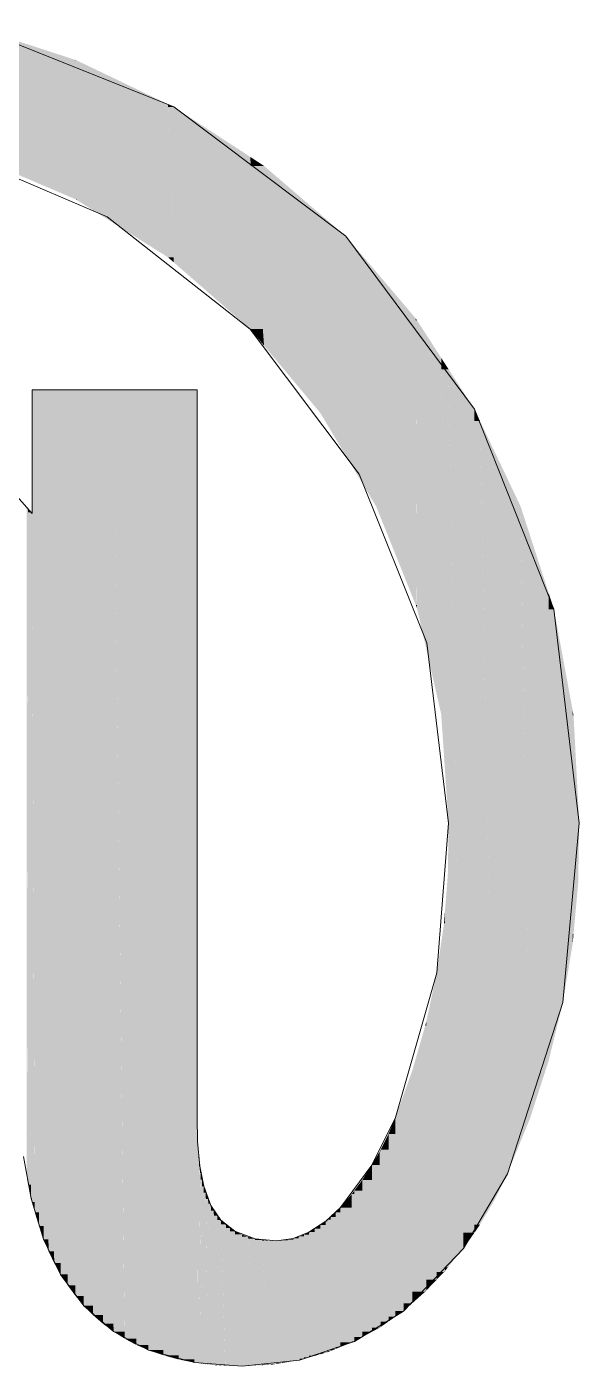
# Model space of a CAD drawing. Extents: x 885 to 2021, y 330 to 1122.
# Drawn here: x 1895.338 to 1896.159, y 636.486 to 638.478 of the extents above; entities that cross this region are included whole.
import ezdxf

# ---------------------------------------------------------------- set-up
doc = ezdxf.new("R2010")
doc.units = 0
doc.layers.get('0').update_dxf_attribs({"lineweight": 25})
doc.layers.add('P11_Plankopf_Ausführung_AF_4_800 Plankopf', color=7, linetype='Continuous', lineweight=25)

# ---------------------------------------------------------------- blocks, each defined once
blk = doc.blocks.new('Referenz-A0T8DITAAL', base_point=(1729.7843, 502.0648))
at = {"layer": 'P11_Plankopf_Ausführung_AF_4_800 Plankopf', "color": 0, "linetype": 'Continuous', "lineweight": 13, "ltscale": 16.9}
for p, q in [((1895.5567, 638.3591), (1895.2598, 638.4784)), ((1895.8125, 638.1668), (1895.5567, 638.3591)), ((1895.4579, 638.1955), (1895.2095, 638.3017)), ((1895.6703, 638.0287), (1895.4579, 638.1955)), ((1896.0035, 637.9096), (1895.8125, 638.1668)), ((1895.8323, 637.8126), (1895.6703, 638.0287)), ((1895.5914, 637.9383), (1895.3461, 637.9383)), ((1895.3461, 637.9383), (1895.3461, 637.7543)), ((1895.5914, 636.8564), (1895.5914, 637.9383)), ((1896.1218, 637.6119), (1896.0035, 637.9096)), ((1895.3461, 637.7543), (1895.2597, 637.8515)), ((1895.9329, 637.5619), (1895.8323, 637.8126)), ((1896.1593, 637.2938), (1896.1218, 637.6119)), ((1895.9651, 637.2938), (1895.9329, 637.5619)), ((1895.9476, 637.0707), (1895.9651, 637.2938)), ((1896.135, 637.0269), (1896.1593, 637.2938)), ((1895.8861, 636.8556), (1895.9476, 637.0707)), ((1896.0526, 636.7718), (1896.135, 637.0269)), ((1895.5914, 636.8564), (1895.5922, 636.8198)), ((1895.8512, 636.7849), (1895.8861, 636.8556)), ((1895.5922, 636.8198), (1895.5954, 636.7833)), ((1895.3335, 636.7978), (1895.3447, 636.7353)), ((1895.5954, 636.7833), (1895.6012, 636.7535)), ((1895.8043, 636.7217), (1895.8512, 636.7849)), ((1895.9872, 636.6609), (1896.0526, 636.7718)), ((1895.6012, 636.7535), (1895.6119, 636.725)), ((1895.3447, 636.7353), (1895.3633, 636.6746)), ((1895.6119, 636.725), (1895.6269, 636.7031)), ((1895.7825, 636.7015), (1895.8043, 636.7217)), ((1895.6269, 636.7031), (1895.6476, 636.6864)), ((1895.7577, 636.6852), (1895.7825, 636.7015)), ((1895.3633, 636.6746), (1895.3885, 636.6223)), ((1895.6476, 636.6864), (1895.6775, 636.6754)), ((1895.6775, 636.6754), (1895.7093, 636.6724)), ((1895.7093, 636.6724), (1895.7343, 636.6758)), ((1895.7343, 636.6758), (1895.7577, 636.6852)), ((1895.8983, 636.5678), (1895.9872, 636.6609)), ((1895.3885, 636.6223), (1895.4229, 636.5756)), ((1895.4229, 636.5756), (1895.4672, 636.5372)), ((1895.8251, 636.5227), (1895.8983, 636.5678)), ((1895.4672, 636.5372), (1895.519, 636.5097)), ((1895.7437, 636.4949), (1895.8251, 636.5227)), ((1895.519, 636.5097), (1895.5874, 636.4911)), ((1895.6582, 636.4857), (1895.7437, 636.4949)), ((1895.5874, 636.4911), (1895.6582, 636.4857))]:
    blk.add_line(p, q, dxfattribs=at)
at = {"layer": 'P11_Plankopf_Ausführung_AF_4_800 Plankopf', "color": 0, "linetype": 'Continuous', "lineweight": 0, "ltscale": 0.0169}
for points in [[(1895.3733, 638.2857), (1895.2612, 638.2857), (1895.2612, 638.4779)], [(1895.4105, 638.4291), (1895.2897, 638.4291), (1895.2612, 638.4779)], [(1895.4105, 638.2219), (1895.4105, 638.4291), (1895.2897, 638.4291)], [(1895.4122, 638.2219), (1895.4105, 638.2219), (1895.4105, 638.4291)], [(1895.4122, 638.4285), (1895.4105, 638.4285), (1895.4105, 638.4291)], [(1895.4122, 638.2209), (1895.4122, 638.4285), (1895.4105, 638.4285)], [(1895.5085, 638.2209), (1895.4122, 638.2209), (1895.4122, 638.4285)], [(1895.548, 638.3633), (1895.4424, 638.3633), (1895.4122, 638.4285)], [(1895.548, 638.1355), (1895.548, 638.3633), (1895.4424, 638.3633)], [(1895.5564, 638.1355), (1895.548, 638.1355), (1895.548, 638.3633)], [(1895.5567, 638.3591), (1895.5482, 638.3591), (1895.548, 638.3633)], [(1895.5567, 638.1279), (1895.5567, 638.3591), (1895.5482, 638.3591)], [(1895.6362, 638.1279), (1895.5567, 638.1279), (1895.5567, 638.3591)], [(1895.6703, 638.2849), (1895.5822, 638.2849), (1895.5567, 638.3591)], [(1895.4105, 638.2219), (1895.3733, 638.2857), (1895.2612, 638.2857)], [(1895.6703, 638.0287), (1895.6703, 638.2849), (1895.5822, 638.2849)], [(1895.6891, 638.0287), (1895.6703, 638.0287), (1895.6703, 638.2849)], [(1895.6909, 638.2714), (1895.6713, 638.2714), (1895.6703, 638.2849)], [(1895.6909, 638.004), (1895.6909, 638.2714), (1895.6713, 638.2714)], [(1895.7516, 638.004), (1895.6909, 638.004), (1895.6909, 638.2714)], [(1895.7743, 638.1996), (1895.7072, 638.1996), (1895.6909, 638.2714)], [(1895.4122, 638.2209), (1895.4122, 638.2219), (1895.4105, 638.2219)], [(1895.548, 638.1355), (1895.5085, 638.2209), (1895.4122, 638.2209)], [(1895.7743, 637.9041), (1895.7743, 638.1996), (1895.7072, 638.1996)], [(1895.8057, 637.9041), (1895.7743, 637.9041), (1895.7743, 638.1996)], [(1895.8125, 638.1668), (1895.7778, 638.1668), (1895.7743, 638.1996)], [(1895.8125, 637.8403), (1895.8125, 638.1668), (1895.7778, 638.1668)], [(1895.8491, 637.8403), (1895.8125, 637.8403), (1895.8125, 638.1668)], [(1895.8576, 638.1137), (1895.8184, 638.1137), (1895.8125, 638.1668)], [(1895.5567, 638.1279), (1895.5564, 638.1355), (1895.548, 638.1355)], [(1895.6703, 638.0287), (1895.6362, 638.1279), (1895.5567, 638.1279)], [(1895.8576, 637.7647), (1895.8576, 638.1137), (1895.8184, 638.1137)], [(1895.899, 637.7647), (1895.8576, 637.7647), (1895.8576, 638.1137)], [(1895.9164, 638.0445), (1895.8658, 638.0445), (1895.8576, 638.1137)], [(1895.6909, 638.004), (1895.6891, 638.0287), (1895.6703, 638.0287)], [(1895.9164, 637.6182), (1895.9164, 638.0445), (1895.8658, 638.0445)], [(1895.918, 637.6182), (1895.9164, 637.6182), (1895.9164, 638.0445)], [(1895.9181, 638.0419), (1895.9164, 638.0419), (1895.9164, 638.0445)], [(1895.9181, 637.614), (1895.9181, 638.0419), (1895.9164, 638.0419)], [(1895.9444, 637.614), (1895.9181, 637.614), (1895.9181, 638.0419)], [(1895.9542, 637.9859), (1895.9215, 637.9859), (1895.9181, 638.0419)], [(1895.7743, 637.9041), (1895.7516, 638.004), (1895.6909, 638.004)], [(1895.9542, 637.4557), (1895.9542, 637.9859), (1895.9215, 637.9859)], [(1895.9626, 637.4557), (1895.9542, 637.4557), (1895.9542, 637.9859)], [(1895.9651, 637.969), (1895.9545, 637.969), (1895.9542, 637.9859)], [(1895.9651, 637.2938), (1895.9651, 637.969), (1895.9545, 637.969)], [(1895.9872, 636.6609), (1895.9651, 636.6609), (1895.9651, 637.969)], [(1895.9872, 637.9348), (1895.9657, 637.9348), (1895.9651, 637.969)], [(1895.3467, 637.7543), (1895.3461, 637.7543), (1895.3461, 637.9383)], [(1895.3501, 636.7148), (1895.3501, 637.9383), (1895.3461, 637.9383)], [(1895.3562, 636.7148), (1895.3501, 636.7148), (1895.3501, 637.9383)], [(1895.3563, 636.6945), (1895.3563, 637.9383), (1895.3501, 637.9383)], [(1895.3632, 636.6945), (1895.3563, 636.6945), (1895.3563, 637.9383)], [(1895.3633, 636.6746), (1895.3633, 637.9383), (1895.3563, 637.9383)], [(1895.3705, 636.6746), (1895.3633, 636.6746), (1895.3633, 637.9383)], [(1895.3706, 636.6566), (1895.3706, 637.9383), (1895.3633, 637.9383)], [(1895.3789, 636.6566), (1895.3706, 636.6566), (1895.3706, 637.9383)], [(1895.379, 636.6392), (1895.379, 637.9383), (1895.3706, 637.9383)], [(1895.3884, 636.6392), (1895.379, 636.6392), (1895.379, 637.9383)], [(1895.3885, 636.6223), (1895.3885, 637.9383), (1895.379, 637.9383)], [(1895.3989, 636.6223), (1895.3885, 636.6223), (1895.3885, 637.9383)], [(1895.399, 636.606), (1895.399, 637.9383), (1895.3885, 637.9383)], [(1895.4104, 636.606), (1895.399, 636.606), (1895.399, 637.9383)], [(1895.4105, 636.5904), (1895.4105, 637.9383), (1895.399, 637.9383)], [(1895.4228, 636.5904), (1895.4105, 636.5904), (1895.4105, 637.9383)], [(1895.4229, 636.5756), (1895.4229, 637.9383), (1895.4105, 637.9383)], [(1895.4366, 636.5756), (1895.4229, 636.5756), (1895.4229, 637.9383)], [(1895.4367, 636.5617), (1895.4367, 637.9383), (1895.4229, 637.9383)], [(1895.4514, 636.5617), (1895.4367, 636.5617), (1895.4367, 637.9383)], [(1895.4515, 636.5488), (1895.4515, 637.9383), (1895.4367, 637.9383)], [(1895.4671, 636.5488), (1895.4515, 636.5488), (1895.4515, 637.9383)], [(1895.4672, 636.5372), (1895.4672, 637.9383), (1895.4515, 637.9383)], [(1895.4836, 636.5372), (1895.4672, 636.5372), (1895.4672, 637.9383)], [(1895.4838, 636.5267), (1895.4838, 637.9383), (1895.4672, 637.9383)], [(1895.5009, 636.5267), (1895.4838, 636.5267), (1895.4838, 637.9383)], [(1895.501, 636.5175), (1895.501, 637.9383), (1895.4838, 637.9383)], [(1895.5189, 636.5175), (1895.501, 636.5175), (1895.501, 637.9383)], [(1895.519, 636.5097), (1895.519, 637.9383), (1895.501, 637.9383)], [(1895.5413, 636.5097), (1895.519, 636.5097), (1895.519, 637.9383)], [(1895.5414, 636.502), (1895.5414, 637.9383), (1895.519, 637.9383)], [(1895.5641, 636.502), (1895.5414, 636.502), (1895.5414, 637.9383)], [(1895.5642, 636.4958), (1895.5642, 637.9383), (1895.5414, 637.9383)], [(1895.5874, 636.4958), (1895.5642, 636.4958), (1895.5642, 637.9383)], [(1895.5874, 636.4911), (1895.5874, 637.9383), (1895.5642, 637.9383)], [(1895.5914, 636.4911), (1895.5874, 636.4911), (1895.5874, 637.9383)], [(1895.5914, 636.4905), (1895.5914, 637.9383), (1895.5874, 637.9383)], [(1895.5914, 636.8564), (1895.5914, 636.8564), (1895.5914, 637.9383)], [(1895.5914, 636.8564), (1895.5914, 637.9383), (1895.5914, 637.9383)], [(1895.9872, 636.6609), (1895.9872, 637.9348), (1895.9657, 637.9348)], [(1896.0035, 636.6842), (1895.9872, 636.6842), (1895.9872, 637.9348)], [(1896.0035, 637.9096), (1895.9875, 637.9096), (1895.9872, 637.9348)], [(1896.0035, 636.6842), (1896.0035, 637.9096), (1895.9875, 637.9096)], [(1896.0118, 636.6962), (1896.0035, 636.6962), (1896.0035, 637.9096)], [(1896.0118, 637.8921), (1896.0036, 637.8921), (1896.0035, 637.9096)], [(1895.8125, 637.8403), (1895.8057, 637.9041), (1895.7743, 637.9041)], [(1896.0118, 636.6962), (1896.0118, 637.8921), (1896.0036, 637.8921)], [(1896.0336, 636.7332), (1896.0118, 636.7332), (1896.0118, 637.8921)], [(1896.0336, 637.8461), (1896.0127, 637.8461), (1896.0118, 637.8921)], [(1895.8576, 637.7647), (1895.8491, 637.8403), (1895.8125, 637.8403)], [(1896.0336, 636.7332), (1896.0336, 637.8461), (1896.0127, 637.8461)], [(1896.0526, 636.7718), (1896.0336, 636.7718), (1896.0336, 637.8461)], [(1896.0526, 637.8063), (1896.0343, 637.8063), (1896.0336, 637.8461)], [(1896.0526, 636.7718), (1896.0526, 637.8063), (1896.0343, 637.8063)], [(1896.0723, 636.8204), (1896.0526, 636.8204), (1896.0526, 637.8063)], [(1896.0723, 637.7646), (1896.0534, 637.7646), (1896.0526, 637.8063)], [(1895.3401, 636.7663), (1895.3383, 636.7663), (1895.3383, 637.7639)], [(1895.3402, 637.7616), (1895.3383, 637.7616), (1895.3383, 637.7639)], [(1895.3402, 636.7559), (1895.3402, 637.7616), (1895.3383, 637.7616)], [(1895.3446, 636.7559), (1895.3402, 636.7559), (1895.3402, 637.7616)], [(1895.3447, 637.7561), (1895.3402, 637.7561), (1895.3402, 637.7616)], [(1895.3447, 636.7353), (1895.3447, 637.7561), (1895.3402, 637.7561)], [(1895.3461, 636.7353), (1895.3447, 636.7353), (1895.3447, 637.7561)], [(1895.3461, 637.7543), (1895.3447, 637.7543), (1895.3447, 637.7561)], [(1895.3461, 636.7299), (1895.3461, 637.7543), (1895.3447, 637.7543)], [(1895.3501, 636.7148), (1895.3467, 637.7543), (1895.3461, 637.7543)], [(1895.35, 636.7299), (1895.3461, 636.7299), (1895.3461, 637.7543)], [(1895.9164, 637.6182), (1895.899, 637.7647), (1895.8576, 637.7647)], [(1896.0723, 636.8204), (1896.0723, 637.7646), (1896.0534, 637.7646)], [(1896.0863, 636.8547), (1896.0723, 636.8547), (1896.0723, 637.7646)], [(1896.0863, 637.7215), (1896.073, 637.7215), (1896.0723, 637.7646)], [(1896.0863, 636.8547), (1896.0863, 637.7215), (1896.073, 637.7215)], [(1896.1138, 636.9399), (1896.0863, 636.9399), (1896.0863, 637.7215)], [(1896.1138, 637.6364), (1896.0893, 637.6364), (1896.0863, 637.7215)], [(1896.1138, 636.9399), (1896.1138, 637.6364), (1896.0893, 637.6364)], [(1896.1218, 636.9725), (1896.1138, 636.9725), (1896.1138, 637.6364)], [(1896.1218, 637.6119), (1896.1141, 637.6119), (1896.1138, 637.6364)], [(1895.9181, 637.614), (1895.918, 637.6182), (1895.9164, 637.6182)], [(1895.9542, 637.4557), (1895.9444, 637.614), (1895.9181, 637.614)], [(1896.1218, 636.9725), (1896.1218, 637.6119), (1896.1141, 637.6119)], [(1896.135, 637.0269), (1896.1218, 637.0269), (1896.1218, 637.6119)], [(1896.135, 637.5403), (1896.1234, 637.5403), (1896.1218, 637.6119)], [(1896.135, 637.0269), (1896.135, 637.5403), (1896.1234, 637.5403)], [(1896.1497, 637.1151), (1896.135, 637.1151), (1896.135, 637.5403)], [(1896.1497, 637.4608), (1896.1377, 637.4608), (1896.135, 637.5403)], [(1895.9651, 637.2938), (1895.9626, 637.4557), (1895.9542, 637.4557)], [(1896.1497, 637.1151), (1896.1497, 637.4608), (1896.1377, 637.4608)], [(1896.1509, 637.1288), (1896.1497, 637.1288), (1896.1497, 637.4608)], [(1896.1509, 637.4541), (1896.1497, 637.4541), (1896.1497, 637.4608)], [(1896.1509, 637.1288), (1896.1509, 637.4541), (1896.1497, 637.4541)], [(1896.1578, 637.2043), (1896.1509, 637.2043), (1896.1509, 637.4541)], [(1896.1578, 637.3226), (1896.1545, 637.3226), (1896.1509, 637.4541)], [(1896.1578, 637.2043), (1896.1578, 637.3226), (1896.1545, 637.3226)], [(1896.1593, 637.2938), (1896.1578, 637.2938), (1896.1578, 637.3226)], [(1895.9651, 637.2191), (1895.9642, 637.2191), (1895.9651, 637.2938)], [(1896.1578, 637.2043), (1896.1593, 637.2938), (1896.1578, 637.2938)], [(1895.9642, 637.1652), (1895.96, 637.1652), (1895.9642, 637.2191)], [(1895.9651, 636.6339), (1895.9642, 636.6339), (1895.9642, 637.2191)], [(1895.9651, 636.6339), (1895.9651, 637.2191), (1895.9642, 637.2191)], [(1896.1509, 637.1288), (1896.1578, 637.2043), (1896.1509, 637.2043)], [(1895.96, 637.1446), (1895.9584, 637.1446), (1895.96, 637.1652)], [(1895.9642, 636.6328), (1895.96, 636.6328), (1895.96, 637.1652)], [(1895.9642, 636.6328), (1895.9642, 637.1652), (1895.96, 637.1652)], [(1895.9584, 637.0707), (1895.9476, 637.0707), (1895.9584, 637.1446)], [(1895.96, 636.6276), (1895.9584, 636.6276), (1895.9584, 637.1446)], [(1895.96, 636.6276), (1895.96, 637.1446), (1895.9584, 637.1446)], [(1896.135, 637.0269), (1896.1497, 637.1151), (1896.135, 637.1151)], [(1896.1497, 637.1151), (1896.1509, 637.1288), (1896.1497, 637.1288)], [(1895.9476, 636.9977), (1895.9319, 636.9977), (1895.9476, 637.0707)], [(1895.9584, 636.6259), (1895.9476, 636.6259), (1895.9476, 637.0707)], [(1895.9584, 636.6259), (1895.9584, 637.0707), (1895.9476, 637.0707)], [(1896.1218, 636.9725), (1896.135, 637.0269), (1896.1218, 637.0269)], [(1895.9303, 636.9259), (1895.9114, 636.9259), (1895.9303, 636.9921)], [(1895.9319, 636.9921), (1895.9303, 636.9921), (1895.9319, 636.9977)], [(1895.9319, 636.5982), (1895.9303, 636.5982), (1895.9303, 636.9921)], [(1895.9319, 636.5982), (1895.9319, 636.9921), (1895.9303, 636.9921)], [(1895.9476, 636.6146), (1895.9319, 636.6146), (1895.9319, 636.9977)], [(1895.9476, 636.6146), (1895.9476, 636.9977), (1895.9319, 636.9977)], [(1896.1138, 636.9399), (1896.1218, 636.9725), (1896.1138, 636.9725)], [(1896.0863, 636.8547), (1896.1138, 636.9399), (1896.0863, 636.9399)], [(1895.9114, 636.8895), (1895.8983, 636.8895), (1895.9114, 636.9259)], [(1895.9303, 636.5965), (1895.9114, 636.5965), (1895.9114, 636.9259)], [(1895.9303, 636.5965), (1895.9303, 636.9259), (1895.9114, 636.9259)], [(1895.8983, 636.8556), (1895.8861, 636.8556), (1895.8983, 636.8895)], [(1895.9114, 636.5795), (1895.8983, 636.5795), (1895.8983, 636.8895)], [(1895.9114, 636.5795), (1895.9114, 636.8895), (1895.8983, 636.8895)], [(1895.5914, 636.8442), (1895.5914, 636.8564), (1895.5914, 636.8564)], [(1895.8861, 636.8314), (1895.8759, 636.8314), (1895.8861, 636.8556)], [(1895.8983, 636.5678), (1895.8861, 636.5678), (1895.8861, 636.8556)], [(1895.8983, 636.5678), (1895.8983, 636.8556), (1895.8861, 636.8556)], [(1896.0723, 636.8204), (1896.0863, 636.8547), (1896.0723, 636.8547)], [(1895.5916, 636.4905), (1895.5914, 636.4905), (1895.5914, 636.8442)], [(1895.5916, 636.832), (1895.5914, 636.832), (1895.5914, 636.8442)], [(1895.5916, 636.4905), (1895.5916, 636.832), (1895.5914, 636.832)], [(1895.5922, 636.4905), (1895.5916, 636.4905), (1895.5916, 636.832)], [(1895.5922, 636.8198), (1895.5917, 636.8198), (1895.5916, 636.832)], [(1895.8759, 636.8078), (1895.8643, 636.8078), (1895.8759, 636.8314)], [(1895.8861, 636.5593), (1895.8759, 636.5593), (1895.8759, 636.8314)], [(1895.8861, 636.5593), (1895.8861, 636.8314), (1895.8759, 636.8314)], [(1895.5922, 636.4904), (1895.5922, 636.8198), (1895.5917, 636.8198)], [(1895.593, 636.4904), (1895.5922, 636.4904), (1895.5922, 636.8198)], [(1895.593, 636.8076), (1895.5922, 636.8076), (1895.5922, 636.8198)], [(1896.0526, 636.7718), (1896.0723, 636.8204), (1896.0526, 636.8204)], [(1895.593, 636.4903), (1895.593, 636.8076), (1895.5922, 636.8076)], [(1895.594, 636.4903), (1895.593, 636.4903), (1895.593, 636.8076)], [(1895.594, 636.7955), (1895.593, 636.7955), (1895.593, 636.8076)], [(1895.594, 636.4902), (1895.594, 636.7955), (1895.593, 636.7955)], [(1895.5954, 636.4902), (1895.594, 636.4902), (1895.594, 636.7955)], [(1895.5954, 636.7833), (1895.5941, 636.7833), (1895.594, 636.7955)], [(1895.8629, 636.7849), (1895.8512, 636.7849), (1895.8629, 636.8054)], [(1895.8643, 636.8054), (1895.8629, 636.8054), (1895.8643, 636.8078)], [(1895.8643, 636.5441), (1895.8629, 636.5441), (1895.8629, 636.8054)], [(1895.8643, 636.5441), (1895.8643, 636.8054), (1895.8629, 636.8054)], [(1895.8759, 636.5522), (1895.8643, 636.5522), (1895.8643, 636.8078)], [(1895.8759, 636.5522), (1895.8759, 636.8078), (1895.8643, 636.8078)], [(1895.5954, 636.49), (1895.5954, 636.7833), (1895.5941, 636.7833)], [(1895.5968, 636.49), (1895.5954, 636.49), (1895.5954, 636.7833)], [(1895.5968, 636.7733), (1895.5955, 636.7733), (1895.5954, 636.7833)], [(1895.5968, 636.4898), (1895.5968, 636.7733), (1895.5955, 636.7733)], [(1895.5987, 636.4898), (1895.5968, 636.4898), (1895.5968, 636.7733)], [(1895.5987, 636.7633), (1895.5969, 636.7633), (1895.5968, 636.7733)], [(1895.8512, 636.7629), (1895.8369, 636.7629), (1895.8512, 636.7849)], [(1895.8629, 636.5432), (1895.8512, 636.5432), (1895.8512, 636.7849)], [(1895.8629, 636.5432), (1895.8629, 636.7849), (1895.8512, 636.7849)], [(1896.0336, 636.7332), (1896.0526, 636.7718), (1896.0336, 636.7718)], [(1895.3402, 636.7559), (1895.3401, 636.7663), (1895.3383, 636.7663)], [(1895.3447, 636.7353), (1895.3446, 636.7559), (1895.3402, 636.7559)], [(1895.5987, 636.4895), (1895.5987, 636.7633), (1895.5969, 636.7633)], [(1895.6012, 636.4895), (1895.5987, 636.4895), (1895.5987, 636.7633)], [(1895.6012, 636.7535), (1895.5988, 636.7535), (1895.5987, 636.7633)], [(1895.6012, 636.4892), (1895.6012, 636.7535), (1895.5988, 636.7535)], [(1895.6042, 636.4892), (1895.6012, 636.4892), (1895.6012, 636.7535)], [(1895.6042, 636.7438), (1895.6013, 636.7438), (1895.6012, 636.7535)], [(1895.8369, 636.747), (1895.8251, 636.747), (1895.8369, 636.7629)], [(1895.8512, 636.5369), (1895.8369, 636.5369), (1895.8369, 636.7629)], [(1895.8512, 636.5369), (1895.8512, 636.7629), (1895.8369, 636.7629)], [(1895.3461, 636.7299), (1895.3461, 636.7353), (1895.3447, 636.7353)], [(1895.6042, 636.4887), (1895.6042, 636.7438), (1895.6013, 636.7438)], [(1895.6078, 636.4887), (1895.6042, 636.4887), (1895.6042, 636.7438)], [(1895.6078, 636.7343), (1895.6044, 636.7343), (1895.6042, 636.7438)], [(1895.6078, 636.4882), (1895.6078, 636.7343), (1895.6044, 636.7343)], [(1895.6109, 636.4882), (1895.6078, 636.4882), (1895.6078, 636.7343)], [(1895.6109, 636.7273), (1895.6079, 636.7273), (1895.6078, 636.7343)], [(1895.8212, 636.7217), (1895.8043, 636.7217), (1895.8212, 636.7418)], [(1895.8251, 636.7418), (1895.8212, 636.7418), (1895.8251, 636.747)], [(1895.8251, 636.5227), (1895.8212, 636.5227), (1895.8212, 636.7418)], [(1895.8251, 636.5227), (1895.8251, 636.7418), (1895.8212, 636.7418)], [(1895.8369, 636.5291), (1895.8251, 636.5291), (1895.8251, 636.747)], [(1895.8369, 636.5291), (1895.8369, 636.747), (1895.8251, 636.747)], [(1896.0118, 636.6962), (1896.0336, 636.7332), (1896.0118, 636.7332)], [(1895.3501, 636.7148), (1895.35, 636.7299), (1895.3461, 636.7299)], [(1895.3563, 636.6945), (1895.3562, 636.7148), (1895.3501, 636.7148)], [(1895.6109, 636.4878), (1895.6109, 636.7273), (1895.6079, 636.7273)], [(1895.6119, 636.4878), (1895.6109, 636.4878), (1895.6109, 636.7273)], [(1895.6119, 636.725), (1895.6109, 636.725), (1895.6109, 636.7273)], [(1895.6119, 636.4877), (1895.6119, 636.725), (1895.6109, 636.725)], [(1895.6162, 636.4877), (1895.6119, 636.4877), (1895.6119, 636.725)], [(1895.6162, 636.7172), (1895.612, 636.7172), (1895.6119, 636.725)], [(1895.6162, 636.4874), (1895.6162, 636.7172), (1895.612, 636.7172)], [(1895.6212, 636.4874), (1895.6162, 636.4874), (1895.6162, 636.7172)], [(1895.6212, 636.7099), (1895.6163, 636.7099), (1895.6162, 636.7172)], [(1895.7974, 636.7078), (1895.7901, 636.7078), (1895.7974, 636.7146)], [(1895.8043, 636.7146), (1895.7974, 636.7146), (1895.8043, 636.7217)], [(1895.8043, 636.5143), (1895.7974, 636.5143), (1895.7974, 636.7146)], [(1895.8043, 636.5143), (1895.8043, 636.7146), (1895.7974, 636.7146)], [(1895.8212, 636.5211), (1895.8043, 636.5211), (1895.8043, 636.7217)], [(1895.8212, 636.5211), (1895.8212, 636.7217), (1895.8043, 636.7217)], [(1895.3633, 636.6746), (1895.3632, 636.6945), (1895.3563, 636.6945)], [(1895.6212, 636.487), (1895.6212, 636.7099), (1895.6163, 636.7099)], [(1895.6269, 636.487), (1895.6212, 636.487), (1895.6212, 636.7099)], [(1895.6269, 636.7031), (1895.6214, 636.7031), (1895.6212, 636.7099)], [(1895.6269, 636.4866), (1895.6269, 636.7031), (1895.6214, 636.7031)], [(1895.6332, 636.4866), (1895.6269, 636.4866), (1895.6269, 636.7031)], [(1895.6333, 636.6969), (1895.6271, 636.6969), (1895.6269, 636.7031)], [(1895.6333, 636.4861), (1895.6333, 636.6969), (1895.6271, 636.6969)], [(1895.6345, 636.4861), (1895.6333, 636.4861), (1895.6333, 636.6969)], [(1895.6345, 636.6959), (1895.6333, 636.6959), (1895.6333, 636.6969)], [(1895.6345, 636.486), (1895.6345, 636.6959), (1895.6333, 636.6959)], [(1895.6402, 636.486), (1895.6345, 636.486), (1895.6345, 636.6959)], [(1895.6402, 636.6913), (1895.6346, 636.6913), (1895.6345, 636.6959)], [(1895.7746, 636.6902), (1895.7663, 636.6902), (1895.7746, 636.6956)], [(1895.7825, 636.6956), (1895.7746, 636.6956), (1895.7825, 636.7015)], [(1895.7825, 636.5058), (1895.7746, 636.5058), (1895.7746, 636.6956)], [(1895.7825, 636.5058), (1895.7825, 636.6956), (1895.7746, 636.6956)], [(1895.7851, 636.7015), (1895.7825, 636.7015), (1895.7851, 636.7037)], [(1895.7851, 636.5065), (1895.7825, 636.5065), (1895.7825, 636.7015)], [(1895.7851, 636.5065), (1895.7851, 636.7015), (1895.7825, 636.7015)], [(1895.7901, 636.7037), (1895.7851, 636.7037), (1895.7901, 636.7078)], [(1895.7901, 636.5085), (1895.7851, 636.5085), (1895.7851, 636.7037)], [(1895.7901, 636.5085), (1895.7901, 636.7037), (1895.7851, 636.7037)], [(1895.7974, 636.5115), (1895.7901, 636.5115), (1895.7901, 636.7078)], [(1895.7974, 636.5115), (1895.7974, 636.7078), (1895.7901, 636.7078)], [(1896.0035, 636.6842), (1896.0118, 636.6962), (1896.0035, 636.6962)], [(1895.3706, 636.6566), (1895.3705, 636.6746), (1895.3633, 636.6746)], [(1895.6402, 636.4859), (1895.6402, 636.6913), (1895.6346, 636.6913)], [(1895.6476, 636.4859), (1895.6402, 636.4859), (1895.6402, 636.6913)], [(1895.6476, 636.6864), (1895.6403, 636.6864), (1895.6402, 636.6913)], [(1895.6476, 636.4859), (1895.6476, 636.6864), (1895.6403, 636.6864)], [(1895.6572, 636.4859), (1895.6476, 636.4859), (1895.6476, 636.6864)], [(1895.6572, 636.6819), (1895.6478, 636.6819), (1895.6476, 636.6864)], [(1895.6572, 636.4857), (1895.6572, 636.6819), (1895.6478, 636.6819)], [(1895.6582, 636.4857), (1895.6572, 636.4857), (1895.6572, 636.6819)], [(1895.6582, 636.6815), (1895.6572, 636.6815), (1895.6572, 636.6819)], [(1895.6582, 636.4857), (1895.6582, 636.6815), (1895.6572, 636.6815)], [(1895.6672, 636.4862), (1895.6582, 636.4862), (1895.6582, 636.6815)], [(1895.6672, 636.6782), (1895.6583, 636.6782), (1895.6582, 636.6815)], [(1895.6672, 636.4862), (1895.6672, 636.6782), (1895.6583, 636.6782)], [(1895.6775, 636.4867), (1895.6672, 636.4867), (1895.6672, 636.6782)], [(1895.6775, 636.6754), (1895.6674, 636.6754), (1895.6672, 636.6782)], [(1895.6775, 636.4867), (1895.6775, 636.6754), (1895.6674, 636.6754)], [(1895.688, 636.4872), (1895.6775, 636.4872), (1895.6775, 636.6754)], [(1895.688, 636.6735), (1895.6776, 636.6735), (1895.6775, 636.6754)], [(1895.688, 636.4872), (1895.688, 636.6735), (1895.6776, 636.6735)], [(1895.6986, 636.4878), (1895.688, 636.4878), (1895.688, 636.6735)], [(1895.6986, 636.6725), (1895.6881, 636.6725), (1895.688, 636.6735)], [(1895.6986, 636.4878), (1895.6986, 636.6725), (1895.6881, 636.6725)], [(1895.7012, 636.4879), (1895.6986, 636.4879), (1895.6986, 636.6725)], [(1895.7012, 636.4879), (1895.7012, 636.6725), (1895.6986, 636.6725)], [(1895.7012, 636.6725), (1895.6986, 636.6725), (1895.6986, 636.6725)], [(1895.7093, 636.4892), (1895.7012, 636.4892), (1895.7012, 636.6725)], [(1895.7093, 636.6724), (1895.7012, 636.6724), (1895.7012, 636.6725)], [(1895.7093, 636.4892), (1895.7093, 636.6724), (1895.7012, 636.6724)], [(1895.7177, 636.6724), (1895.7093, 636.6724), (1895.7177, 636.6729)], [(1895.7177, 636.4906), (1895.7093, 636.4906), (1895.7093, 636.6724)], [(1895.7177, 636.4906), (1895.7177, 636.6724), (1895.7093, 636.6724)], [(1895.726, 636.6729), (1895.7177, 636.6729), (1895.726, 636.674)], [(1895.726, 636.492), (1895.7177, 636.492), (1895.7177, 636.6729)], [(1895.726, 636.492), (1895.726, 636.6729), (1895.7177, 636.6729)], [(1895.7343, 636.674), (1895.726, 636.674), (1895.7343, 636.6758)], [(1895.7343, 636.4933), (1895.726, 636.4933), (1895.726, 636.674)], [(1895.7343, 636.4933), (1895.7343, 636.674), (1895.726, 636.674)], [(1895.7423, 636.6758), (1895.7343, 636.6758), (1895.7423, 636.6783)], [(1895.7423, 636.4947), (1895.7343, 636.4947), (1895.7343, 636.6758)], [(1895.7423, 636.4947), (1895.7423, 636.6758), (1895.7343, 636.6758)], [(1895.7437, 636.6783), (1895.7423, 636.6783), (1895.7437, 636.6788)], [(1895.7437, 636.4949), (1895.7423, 636.4949), (1895.7423, 636.6783)], [(1895.7437, 636.4949), (1895.7437, 636.6783), (1895.7423, 636.6783)], [(1895.7502, 636.6788), (1895.7437, 636.6788), (1895.7502, 636.6814)], [(1895.7502, 636.4967), (1895.7437, 636.4967), (1895.7437, 636.6788)], [(1895.7502, 636.4967), (1895.7502, 636.6788), (1895.7437, 636.6788)], [(1895.7577, 636.6814), (1895.7502, 636.6814), (1895.7577, 636.6852)], [(1895.7577, 636.4988), (1895.7502, 636.4988), (1895.7502, 636.6814)], [(1895.7577, 636.4988), (1895.7577, 636.6814), (1895.7502, 636.6814)], [(1895.7663, 636.6852), (1895.7577, 636.6852), (1895.7663, 636.6902)], [(1895.7663, 636.5012), (1895.7577, 636.5012), (1895.7577, 636.6852)], [(1895.7663, 636.5012), (1895.7663, 636.6852), (1895.7577, 636.6852)], [(1895.7746, 636.5035), (1895.7663, 636.5035), (1895.7663, 636.6902)], [(1895.7746, 636.5035), (1895.7746, 636.6902), (1895.7663, 636.6902)], [(1895.9872, 636.6609), (1896.0035, 636.6842), (1895.9872, 636.6842)], [(1895.379, 636.6392), (1895.3789, 636.6566), (1895.3706, 636.6566)], [(1895.9651, 636.6339), (1895.9872, 636.6609), (1895.9651, 636.6609)], [(1895.3885, 636.6223), (1895.3884, 636.6392), (1895.379, 636.6392)], [(1895.96, 636.6276), (1895.9642, 636.6328), (1895.96, 636.6328)], [(1895.9642, 636.6328), (1895.9651, 636.6339), (1895.9642, 636.6339)], [(1895.399, 636.606), (1895.3989, 636.6223), (1895.3885, 636.6223)], [(1895.9319, 636.5982), (1895.9476, 636.6146), (1895.9319, 636.6146)], [(1895.9476, 636.6146), (1895.9584, 636.6259), (1895.9476, 636.6259)], [(1895.9584, 636.6259), (1895.96, 636.6276), (1895.9584, 636.6276)], [(1895.4105, 636.5904), (1895.4104, 636.606), (1895.399, 636.606)], [(1895.9114, 636.5795), (1895.9303, 636.5965), (1895.9114, 636.5965)], [(1895.9303, 636.5965), (1895.9319, 636.5982), (1895.9303, 636.5982)], [(1895.4229, 636.5756), (1895.4228, 636.5904), (1895.4105, 636.5904)], [(1895.4367, 636.5617), (1895.4366, 636.5756), (1895.4229, 636.5756)], [(1895.8983, 636.5678), (1895.9114, 636.5795), (1895.8983, 636.5795)], [(1895.4515, 636.5488), (1895.4514, 636.5617), (1895.4367, 636.5617)], [(1895.8759, 636.5522), (1895.8861, 636.5593), (1895.8759, 636.5593)], [(1895.8861, 636.5593), (1895.8983, 636.5678), (1895.8861, 636.5678)], [(1895.4672, 636.5372), (1895.4671, 636.5488), (1895.4515, 636.5488)], [(1895.4838, 636.5267), (1895.4836, 636.5372), (1895.4672, 636.5372)], [(1895.8369, 636.5291), (1895.8512, 636.5369), (1895.8369, 636.5369)], [(1895.8512, 636.5369), (1895.8629, 636.5432), (1895.8512, 636.5432)], [(1895.8629, 636.5432), (1895.8643, 636.5441), (1895.8629, 636.5441)], [(1895.8643, 636.5441), (1895.8759, 636.5522), (1895.8643, 636.5522)], [(1895.501, 636.5175), (1895.5009, 636.5267), (1895.4838, 636.5267)], [(1895.519, 636.5097), (1895.5189, 636.5175), (1895.501, 636.5175)], [(1895.7974, 636.5115), (1895.8043, 636.5143), (1895.7974, 636.5143)], [(1895.8043, 636.5143), (1895.8212, 636.5211), (1895.8043, 636.5211)], [(1895.8212, 636.5211), (1895.8251, 636.5227), (1895.8212, 636.5227)], [(1895.8251, 636.5227), (1895.8369, 636.5291), (1895.8251, 636.5291)], [(1895.5414, 636.502), (1895.5413, 636.5097), (1895.519, 636.5097)], [(1895.5642, 636.4958), (1895.5641, 636.502), (1895.5414, 636.502)], [(1895.5874, 636.4911), (1895.5874, 636.4958), (1895.5642, 636.4958)], [(1895.726, 636.492), (1895.7343, 636.4933), (1895.726, 636.4933)], [(1895.7343, 636.4933), (1895.7423, 636.4947), (1895.7343, 636.4947)], [(1895.7423, 636.4947), (1895.7437, 636.4949), (1895.7423, 636.4949)], [(1895.7437, 636.4949), (1895.7502, 636.4967), (1895.7437, 636.4967)], [(1895.7502, 636.4967), (1895.7577, 636.4988), (1895.7502, 636.4988)], [(1895.7577, 636.4988), (1895.7663, 636.5012), (1895.7577, 636.5012)], [(1895.7663, 636.5012), (1895.7746, 636.5035), (1895.7663, 636.5035)], [(1895.7746, 636.5035), (1895.7825, 636.5058), (1895.7746, 636.5058)], [(1895.7825, 636.5058), (1895.7851, 636.5065), (1895.7825, 636.5065)], [(1895.7851, 636.5065), (1895.7901, 636.5085), (1895.7851, 636.5085)], [(1895.7901, 636.5085), (1895.7974, 636.5115), (1895.7901, 636.5115)], [(1895.5914, 636.4905), (1895.5914, 636.4911), (1895.5874, 636.4911)], [(1895.5916, 636.4905), (1895.5916, 636.4905), (1895.5914, 636.4905)], [(1895.5922, 636.4904), (1895.5922, 636.4905), (1895.5916, 636.4905)], [(1895.593, 636.4903), (1895.593, 636.4904), (1895.5922, 636.4904)], [(1895.594, 636.4902), (1895.594, 636.4903), (1895.593, 636.4903)], [(1895.5954, 636.49), (1895.5954, 636.4902), (1895.594, 636.4902)], [(1895.5968, 636.4898), (1895.5968, 636.49), (1895.5954, 636.49)], [(1895.5987, 636.4895), (1895.5987, 636.4898), (1895.5968, 636.4898)], [(1895.6012, 636.4892), (1895.6012, 636.4895), (1895.5987, 636.4895)], [(1895.6042, 636.4887), (1895.6042, 636.4892), (1895.6012, 636.4892)], [(1895.6078, 636.4882), (1895.6078, 636.4887), (1895.6042, 636.4887)], [(1895.6109, 636.4878), (1895.6109, 636.4882), (1895.6078, 636.4882)], [(1895.6119, 636.4877), (1895.6119, 636.4878), (1895.6109, 636.4878)], [(1895.6162, 636.4874), (1895.6162, 636.4877), (1895.6119, 636.4877)], [(1895.6212, 636.487), (1895.6212, 636.4874), (1895.6162, 636.4874)], [(1895.6269, 636.4866), (1895.6269, 636.487), (1895.6212, 636.487)], [(1895.6333, 636.4861), (1895.6332, 636.4866), (1895.6269, 636.4866)], [(1895.6345, 636.486), (1895.6345, 636.4861), (1895.6333, 636.4861)], [(1895.6402, 636.4859), (1895.6402, 636.486), (1895.6345, 636.486)], [(1895.6476, 636.4859), (1895.6476, 636.4859), (1895.6402, 636.4859)], [(1895.6572, 636.4857), (1895.6572, 636.4859), (1895.6476, 636.4859)], [(1895.6582, 636.4857), (1895.6582, 636.4857), (1895.6572, 636.4857)], [(1895.6582, 636.4857), (1895.6672, 636.4862), (1895.6582, 636.4862)], [(1895.6672, 636.4862), (1895.6775, 636.4867), (1895.6672, 636.4867)], [(1895.6775, 636.4867), (1895.688, 636.4872), (1895.6775, 636.4872)], [(1895.688, 636.4872), (1895.6986, 636.4878), (1895.688, 636.4878)], [(1895.6986, 636.4878), (1895.7012, 636.4879), (1895.6986, 636.4879)], [(1895.7012, 636.4879), (1895.7093, 636.4892), (1895.7012, 636.4892)], [(1895.7093, 636.4892), (1895.7177, 636.4906), (1895.7093, 636.4906)], [(1895.7177, 636.4906), (1895.726, 636.492), (1895.7177, 636.492)]]:
    blk.add_solid(points, dxfattribs=at)

msp = doc.modelspace()

# ---------------------------------------------------------------- block references
at = {"color": 8, "lineweight": 25, "ltscale": 0.25, "true_color": 0x808080}
msp.add_blockref('Referenz-A0T8DITAAL', (1729.7843, 502.0648), dxfattribs=at)

doc.saveas('drawing.dxf')
